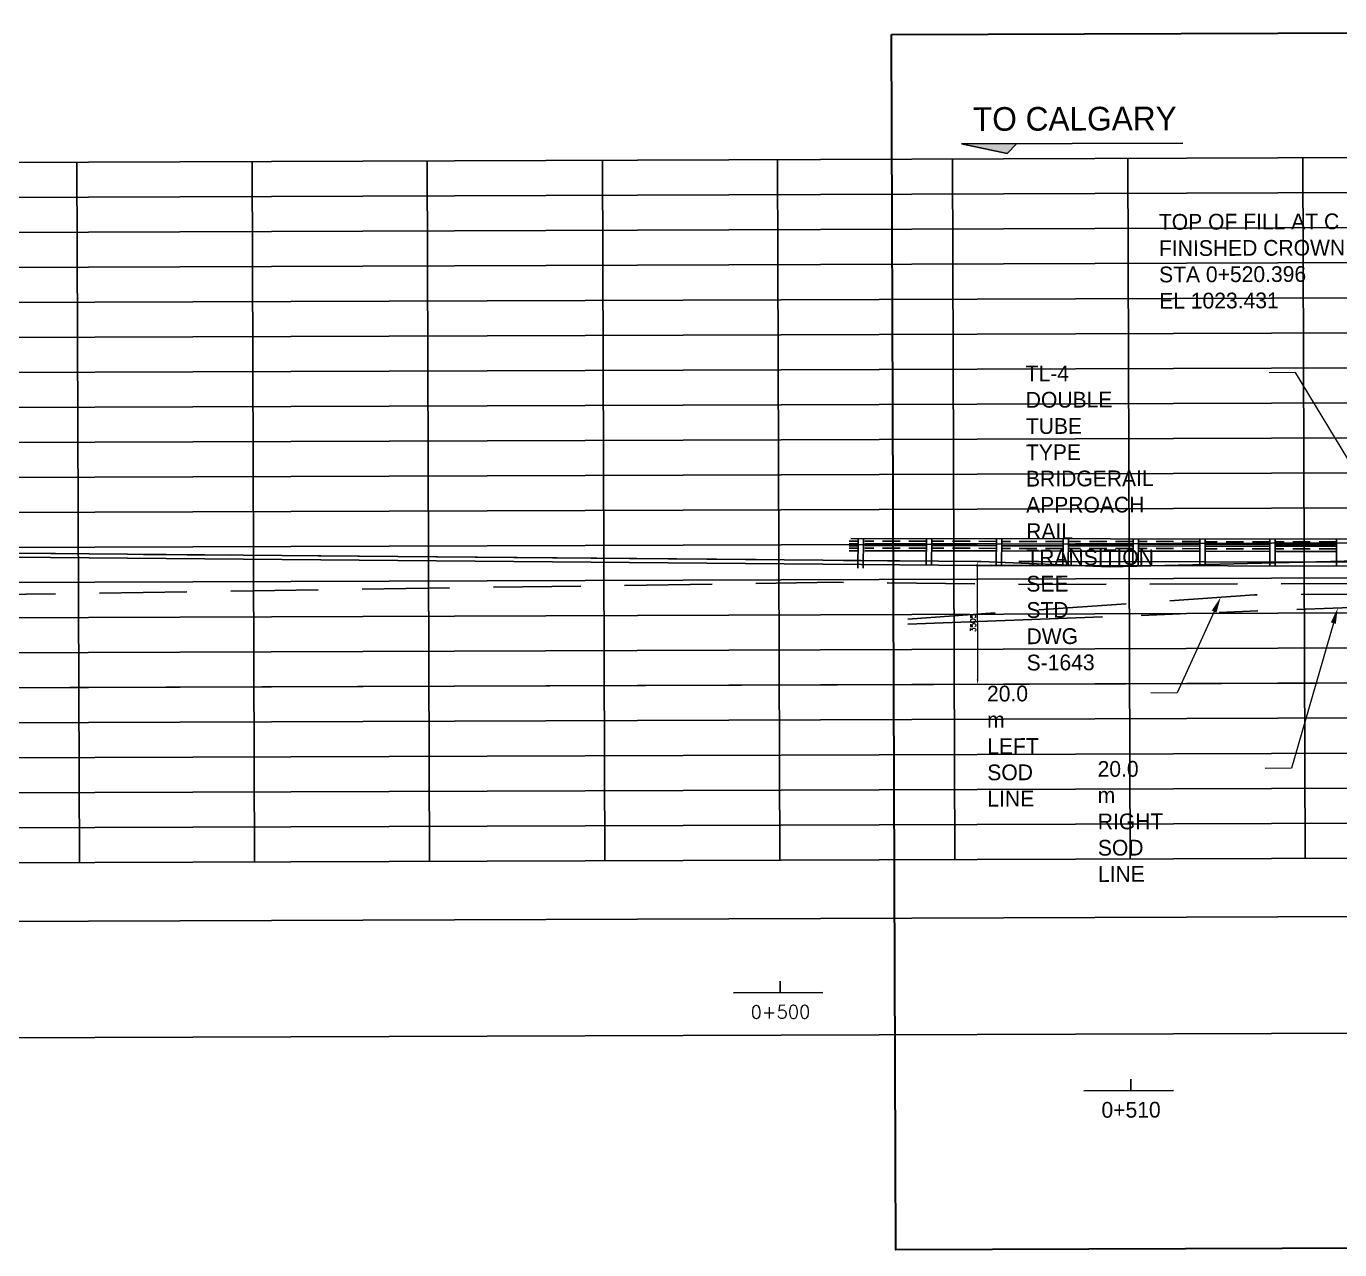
# Model space of a CAD drawing. Header units: metres. Extents: x -16741 to 19994, y 5629700 to 5668838.
# Drawn here: x 16656.1 to 16693.6, y 5649007.28 to 5649042.21 of the extents above; entities that cross this region are included whole.
import ezdxf
from ezdxf import colors
from ezdxf.entities.mleader import LeaderData, LeaderLine
from ezdxf.math import Vec2, Vec3

# ---------------------------------------------------------------- set-up
doc = ezdxf.new("R2010")
doc.units = ezdxf.units.M
for name, pattern in [('CENTER', [2, 1.25, -0.25, 0.25, -0.25]), ('DASHED', [0.75, 0.5, -0.25]), ('DASHED2', [0.375, 0.25, -0.125]), ('DGN Style 2', [8, 5, -3]), ('DGN Style 3', [12, 9, -3]), ('DGN Style 6', [16, 0, -2, 6, -2, 2, -2, 2]), ('PHANTOM2', [31.75, 15.875, -3.175, 3.175, -3.175, 3.175, -3.175])]:
    doc.linetypes.add(name, pattern=pattern)
for name, color, linetype in [('C-RD-PRF-SODL', 3, 'DGN Style 3'), ('C-RD-PRF-SODR', 40, 'DGN Style 6'), ('C-ROAD-PROF-GRID-MAJR', 253, 'Continuous'), ('C-ROAD-PROF-GRID-MINR', 253, 'Continuous'), ('C-ROAD-PROF-TTLB', 5, 'Continuous'), ('S-BR-DIM', 1, 'Continuous'), ('S-BR-EOP', 7, 'DGN Style 2'), ('S-BR-EX-GROUND', 8, 'Continuous'), ('S-BR-POST', 139, 'Continuous')]:
    doc.layers.add(name, color=color, linetype=linetype)
for name, color, linetype, plot in [('G-TB-VPORTS', 8, 'Continuous', False), ('S-BR-ELEVATIONS-NPLOT', 8, 'Continuous', False), ('S-BR-NPLOT', 250, 'Continuous', False)]:
    doc.layers.add(name, color=color, linetype=linetype, plot=plot)
doc.styles.add('AT Text Standard', font='simplex.shx', dxfattribs={"oblique": 1e-05, "height": 3})
doc.styles.add('AT_Font_Prop_3.0', font='font005.shx', dxfattribs={"height": 3})
doc.styles.add('AT_Font_Prop_4.5', font='font005.shx', dxfattribs={"height": 4.5})
doc.dimstyles.new('AT Dim Standard (Millimeters)', dxfattribs={"dimtxt": 3, "dimasz": 3, "dimexe": 1.5, "dimexo": 1.5, "dimgap": 1, "dimtad": 1, "dimdec": 0, "dimlfac": 1000, "dimzin": 0, "dimdsep": 46, "dimtxsty": 'AT Text Standard', "dimcen": -1.5, "dimclrd": 256, "dimclre": 256, "dimclrt": 7, "dimaunit": 1, "dimadec": 3, "dimazin": 0, "dimtfac": 1, "dimtdec": 0, "dimtmove": 0, "dimatfit": 3, "dimfxl": 1, "dimtfill": 1, "dimtolj": 1, "dimtzin": 0, "dimlwd": 15, "dimlwe": 15, "dimarcsym": 0})

# ---------------------------------------------------------------- blocks, each defined once
blk = doc.blocks.new('*D46')
at = {"layer": 'Defpoints', "color": 0, "lineweight": 30}
for p in [(16683.248, 5649026.924), (16683.26, 5649023.419), (16683.26, 5649023.419)]:
    blk.add_point(p, dxfattribs=at)
at = {"layer": 'S-BR-NPLOT', "lineweight": 15}
blk.add_line((16683.249, 5649026.774), (16683.26, 5649023.569), dxfattribs=at)
at = {"layer": 'S-BR-NPLOT', "lineweight": 30}
for points in [[(16683.224, 5649026.774), (16683.274, 5649026.775), (16683.248, 5649026.924)], [(16683.235, 5649023.569), (16683.285, 5649023.569), (16683.26, 5649023.419)]]:
    blk.add_solid(points, dxfattribs=at)
at = {"layer": 'S-BR-NPLOT', "color": 8, "insert": (16683.129, 5649025.171), "char_height": 0.15, "attachment_point": 5, "rotation": 90.1985, "style": 'AT Text Standard', "bg_fill": 3, "box_fill_scale": 1.1, "bg_fill_color": 256, "bg_fill_true_color": 13158600, "bg_fill_transparency": 0}
blk.add_mtext('\\A1;3505', dxfattribs=at)

msp = doc.modelspace()

# ---------------------------------------------------------------- linework, layer by layer
at = {"color": 1, "linetype": 'CENTER', "ltscale": 10, "flags": 128}
for points in [[(16624.4363, 5649027.4465), (16654.571, 5649027.1722), (16683.2451, 5649026.9244), (16685.0027, 5649026.9217)], [(16685.0027, 5649026.9217), (16736.9644, 5649026.8418)]]:
    msp.add_lwpolyline(points, dxfattribs=at)
at = {"layer": 'C-ROAD-PROF-GRID-MAJR', "color": 8, "linetype": 'Continuous', "lineweight": -3}
for p, q in [((16624.399, 5649038.2155), (16813.485, 5649038.8705)), ((16662.6138, 5649018.3477), (16662.5445, 5649038.3476)), ((16682.6137, 5649018.417), (16682.5444, 5649038.4169)), ((16624.4163, 5649033.2155), (16813.5023, 5649033.8705)), ((16624.4336, 5649028.2155), (16813.5196, 5649028.8705)), ((16624.4683, 5649018.2156), (16813.5543, 5649018.8706))]:
    msp.add_line(p, q, dxfattribs=at)
msp.add_lwpolyline([(16604.4511, 5649023.1463), (16624.451, 5649023.2156), (16813.537, 5649023.8706), (16844.4496, 5649023.9776)], dxfattribs=at)
at = {"layer": 'C-ROAD-PROF-GRID-MINR', "color": 8, "linetype": 'Continuous', "lineweight": -3}
for p, q in [((16657.6138, 5649018.3304), (16657.5446, 5649038.3303)), ((16667.6138, 5649018.365), (16667.5445, 5649038.3649)), ((16672.6138, 5649018.3824), (16672.5445, 5649038.3822)), ((16677.6137, 5649018.3997), (16677.5444, 5649038.3996)), ((16687.6137, 5649018.4343), (16687.5444, 5649038.4342)), ((16692.6136, 5649018.4516), (16692.5444, 5649038.4515)), ((16624.4025, 5649037.2155), (16813.4885, 5649037.8705)), ((16624.4059, 5649036.2155), (16813.4919, 5649036.8705)), ((16624.4094, 5649035.2155), (16813.4954, 5649035.8705)), ((16624.4129, 5649034.2155), (16813.4989, 5649034.8705)), ((16624.4198, 5649032.2155), (16813.5058, 5649032.8705)), ((16624.4233, 5649031.2155), (16813.5093, 5649031.8705)), ((16624.4267, 5649030.2155), (16813.5127, 5649030.8705)), ((16624.4302, 5649029.2155), (16813.5162, 5649029.8705)), ((16624.4371, 5649027.2155), (16813.5231, 5649027.8705)), ((16624.4406, 5649026.2155), (16813.5266, 5649026.8705)), ((16624.444, 5649025.2155), (16813.53, 5649025.8705)), ((16624.4475, 5649024.2155), (16813.5335, 5649024.8705)), ((16624.4544, 5649022.2156), (16813.5404, 5649022.8706)), ((16624.4579, 5649021.2156), (16813.5439, 5649021.8706)), ((16624.4614, 5649020.2156), (16813.5474, 5649020.8706)), ((16624.4648, 5649019.2156), (16813.5508, 5649019.8706))]:
    msp.add_line(p, q, dxfattribs=at)
at = {"layer": 'C-ROAD-PROF-TTLB', "color": 5, "linetype": 'Continuous', "lineweight": -3}
for p, q in [((16604.3991, 5649038.1462), (16844.3977, 5649038.9775)), ((16604.4684, 5649018.1463), (16844.467, 5649018.9777))]:
    msp.add_line(p, q, dxfattribs=at)
at = {"layer": 'S-BR-DIM'}
for p, q in [((16682.8024, 5649038.8494), (16689.1216, 5649038.8713)), ((16682.8024, 5649038.8494), (16684.1039, 5649038.5758)), ((16684.1039, 5649038.5758), (16684.3669, 5649038.8549)), ((16677.6268, 5649014.6178), (16677.6257, 5649014.9468)), ((16676.2873, 5649014.6132), (16678.8449, 5649014.6221)), ((16687.6366, 5649011.8209), (16687.6354, 5649012.1498)), ((16686.297, 5649011.8163), (16688.8547, 5649011.8251))]:
    msp.add_line(p, q, dxfattribs=at)
msp.add_solid([(16682.8024, 5649038.8494), (16684.3669, 5649038.8549), (16684.1039, 5649038.5758)], dxfattribs=at)
at = {"layer": 'S-BR-EOP', "color": 1, "linetype": 'Continuous', "ltscale": 0.25, "flags": 128}
for points in [[(16624.4353, 5649027.3345), (16654.5699, 5649027.0602), (16683.2446, 5649026.8124), (16685.0031, 5649026.8097)], [(16685.0031, 5649026.8097), (16701.1998, 5649026.7848)]]:
    msp.add_lwpolyline(points, dxfattribs=at)
at = {"layer": 'S-BR-EX-GROUND', "linetype": 'DASHED', "lineweight": -3, "ltscale": 5, "flags": 128}
msp.add_lwpolyline([(16624.4408, 5649026.1545), (16639.7864, 5649025.758), (16639.787, 5649025.7576), (16679.2595, 5649026.3322), (16685.0049, 5649026.2679), (16695.8967, 5649026.3044), (16700.4298, 5649026.342), (16705.1123, 5649024.9766), (16705.2149, 5649024.9735), (16705.5781, 5649024.8069), (16707.1448, 5649024.0364), (16707.5864, 5649023.8664), (16709.4581, 5649023.2344), (16709.9254, 5649023.221), (16714.2768, 5649023.0597), (16714.6421, 5649023.07), (16716.973, 5649023.0121), (16717.1554, 5649023.0157), (16717.2839, 5649023.0232), (16720.7376, 5649023.3996), (16720.8378, 5649023.4427), (16722.3949, 5649023.9584), (16722.472, 5649023.9831), (16724.0567, 5649024.782), (16724.5848, 5649024.7789), (16724.6315, 5649024.8002), (16724.7098, 5649024.7991), (16729.9083, 5649026.4791), (16733.5726, 5649026.5742), (16733.8648, 5649026.5505), (16736.9661, 5649026.3624), (16744.0179, 5649026.1037), (16744.1888, 5649026.095), (16745.7518, 5649025.8219), (16746.9471, 5649025.8885), (16753.84, 5649024.1373), (16766.7183, 5649023.9812)], dxfattribs=at)
at = {"layer": 'S-BR-NPLOT'}
for p, q in [((16561.7862, 5649022.9985), (16898.6235, 5649024.1653)), ((16571.0588, 5649016.3606), (16882.0788, 5649017.4379)), ((16571.0704, 5649013.0306), (16882.0903, 5649014.108))]:
    msp.add_line(p, q, dxfattribs=at)
at = {"layer": 'S-BR-NPLOT', "linetype": 'Continuous', "lineweight": -3}
msp.add_lwpolyline([(16624.4363, 5649027.4465), (16627.8288, 5649027.2273), (16643.265, 5649027.103), (16654.5668, 5649027.1722), (16668.9137, 5649027.05), (16683.2451, 5649026.9244), (16683.3391, 5649026.9238), (16683.3591, 5649026.9238), (16687.0222, 5649026.7704), (16695.3012, 5649026.9713), (16700.7054, 5649026.9607), (16701.4125, 5649026.7201), (16701.9099, 5649026.6927), (16714.4299, 5649026.7414), (16731.5851, 5649026.7613), (16732.4441, 5649026.7539), (16739.3575, 5649026.8396), (16739.5552, 5649026.8388), (16748.5475, 5649026.646), (16758.277, 5649026.6717)], dxfattribs=at)
at = {"layer": 'S-BR-POST', "linetype": 'DASHED'}
for p, q in [((16679.8479, 5649027.3022), (16679.5954, 5649027.3026)), ((16679.8492, 5649027.5022), (16679.5967, 5649027.5026)), ((16681.7954, 5649027.3044), (16680.0424, 5649027.3071)), ((16681.7967, 5649027.5044), (16680.0437, 5649027.5071)), ((16683.7945, 5649027.3014), (16681.9474, 5649027.3042)), ((16683.7958, 5649027.5014), (16681.9487, 5649027.5042)), ((16685.6995, 5649027.2984), (16683.9465, 5649027.3011)), ((16685.7008, 5649027.4984), (16683.9478, 5649027.5011)), ((16687.6986, 5649027.2954), (16685.8515, 5649027.2982)), ((16687.6999, 5649027.4954), (16685.8528, 5649027.4982)), ((16689.6036, 5649027.2924), (16687.8506, 5649027.2951)), ((16689.6049, 5649027.4924), (16687.8519, 5649027.4951)), ((16691.6027, 5649027.2894), (16689.7556, 5649027.2922)), ((16691.604, 5649027.4894), (16689.7569, 5649027.4922)), ((16693.5077, 5649027.2864), (16691.7547, 5649027.2891)), ((16693.509, 5649027.4864), (16691.756, 5649027.4891))]:
    msp.add_line(p, q, dxfattribs=at)
at = {"layer": 'S-BR-POST'}
for p, q in [((16679.8484, 5649027.3772), (16679.5959, 5649027.3776)), ((16679.8487, 5649027.4272), (16679.5962, 5649027.4276)), ((16696.6721, 5649027.5566), (16679.6397, 5649027.5827)), ((16679.8497, 5649027.5772), (16679.8442, 5649026.7395)), ((16680.0017, 5649027.577), (16679.9962, 5649026.7393)), ((16681.7959, 5649027.3794), (16680.0429, 5649027.3821)), ((16681.7962, 5649027.4294), (16680.0432, 5649027.4321)), ((16681.7972, 5649027.5794), (16681.7923, 5649026.825)), ((16681.9492, 5649027.5792), (16681.9443, 5649026.8237)), ((16683.795, 5649027.3764), (16681.9479, 5649027.3792)), ((16683.7953, 5649027.4264), (16681.9482, 5649027.4292)), ((16683.7963, 5649027.5764), (16683.7913, 5649026.8116)), ((16683.9483, 5649027.5761), (16683.9433, 5649026.8114)), ((16685.7, 5649027.3734), (16683.947, 5649027.3761)), ((16685.7003, 5649027.4234), (16683.9473, 5649027.4261)), ((16685.7013, 5649027.5734), (16685.6963, 5649026.8087)), ((16685.8533, 5649027.5732), (16685.8483, 5649026.8084)), ((16687.6991, 5649027.3704), (16685.852, 5649027.3732)), ((16687.6994, 5649027.4204), (16685.8523, 5649027.4232)), ((16687.7004, 5649027.5704), (16687.6954, 5649026.8056)), ((16687.8524, 5649027.5701), (16687.8474, 5649026.8054)), ((16689.6041, 5649027.3674), (16687.8511, 5649027.3701)), ((16689.6044, 5649027.4174), (16687.8514, 5649027.4201)), ((16689.6054, 5649027.5674), (16689.6004, 5649026.8027)), ((16689.7574, 5649027.5672), (16689.7524, 5649026.8024)), ((16691.6032, 5649027.3644), (16689.7561, 5649027.3672)), ((16691.6035, 5649027.4144), (16689.7564, 5649027.4172)), ((16691.6045, 5649027.5643), (16691.5995, 5649026.7959)), ((16691.7565, 5649027.5641), (16691.7515, 5649026.7963)), ((16693.5082, 5649027.3614), (16691.7552, 5649027.3641)), ((16693.5085, 5649027.4114), (16691.7555, 5649027.4141)), ((16693.5095, 5649027.5614), (16693.5045, 5649026.7967)), ((16679.8474, 5649027.2272), (16679.5949, 5649027.2276)), ((16681.7949, 5649027.2294), (16680.0419, 5649027.2321)), ((16683.794, 5649027.2264), (16681.9469, 5649027.2292)), ((16685.699, 5649027.2234), (16683.946, 5649027.2261)), ((16687.6981, 5649027.2204), (16685.851, 5649027.2232)), ((16689.6031, 5649027.2174), (16687.8501, 5649027.2201)), ((16691.6022, 5649027.2144), (16689.7551, 5649027.2172)), ((16693.5072, 5649027.2114), (16691.7542, 5649027.2141))]:
    msp.add_line(p, q, dxfattribs=at)

# ---------------------------------------------------------------- texts
at = {"layer": 'S-BR-DIM', "color": 2, "attachment_point": 5, "rotation": 0.19847}
for s, insert, char_height, width, style in [('\\A1;TO CALGARY', (16686.0354, 5649039.5634), 0.675, 6.864686, 'AT_Font_Prop_4.5'), ('\\A1;0+500', (16677.6316, 5649014.0664), 0.375, 2.17658, 'AT Text Standard')]:
    msp.add_mtext(s, dxfattribs=dict(at, insert=insert, char_height=char_height, width=width, style=style))
at = {"layer": 'S-BR-DIM', "color": 2, "lineweight": 30, "insert": (16687.6414, 5649011.2695), "char_height": 0.45, "attachment_point": 5, "rotation": 0.19847, "style": 'AT_Font_Prop_3.0', "bg_fill": 3, "box_fill_scale": 1.1, "bg_fill_color": 256, "bg_fill_true_color": 13158600, "bg_fill_transparency": 0}
msp.add_mtext('\\A1;0+510', dxfattribs=at)

# ---------------------------------------------------------------- leaders
at = {"layer": 'S-BR-DIM'}
ml = msp.add_multileader_mtext('Standard', dxfattribs=at)
ml.set_content('TOP OF FILL AT C \\PFINISHED CROWN\\PSTA 0+520.396\\PEL 1023.431', color=2, style='AT_Font_Prop_3.0')
ml.set_leader_properties(color=256, linetype='ByLayer', lineweight=15)
ml.build(insert=Vec2(0, 0))
ml.multileader.update_dxf_attribs({"dogleg_length": 2, "arrow_head_size": 0.45, "scale": 0.15})
ctx = ml.context
ctx.base_point, ctx.scale, ctx.char_height, ctx.arrow_head_size, ctx.landing_gap_size, ctx.plane_origin, ctx.plane_x_axis, ctx.plane_y_axis = Vec3(16688.136, 5649036.6196), 0.15, 0.45, 0.45, 0.3, Vec3(16697.9808, 5649026.9018), Vec3(0.999994, 0.003464), Vec3(-0.003464, 0.999994)
notes = []
notes.append((ctx, [(0, (1, 1, 0), (16695.1931, 5649036.6441), (-0.999994, -0.003464), 0.3, [(0, [(16697.9808, 5649026.9018)], 0, [])])]))
ctx.mtext.insert, ctx.mtext.text_direction, ctx.mtext.rotation, ctx.mtext.flow_direction = Vec3(16688.4352, 5649036.8457), Vec3(0.999994, 0.003464), 0.003464, 5
ml = msp.add_multileader_mtext('Standard', dxfattribs=at)
ml.set_content('TL-4 DOUBLE TUBE TYPE BRIDGERAIL\\PAPPROACH RAIL\\PTRANSITION SEE STD DWG S-1643', color=2, style='AT_Font_Prop_3.0')
ml.set_leader_properties(color=256, linetype='ByLayer', lineweight=15)
ml.build(insert=Vec2(0, 0))
ml.multileader.update_dxf_attribs({"dogleg_length": 5, "arrow_head_size": 0.45, "scale": 0.15})
ctx = ml.context
ctx.base_point, ctx.scale, ctx.char_height, ctx.arrow_head_size, ctx.landing_gap_size, ctx.plane_origin, ctx.plane_x_axis, ctx.plane_y_axis = Vec3(16684.3313, 5649032.2906), 0.15, 0.45, 0.45, 0.3, Vec3(16689.0599, 5649032.7517), Vec3(0.999994, 0.003464), Vec3(-0.003464, 0.999994)
notes.append((ctx, [(1, (1, 1, 0), (16692.3348, 5649032.3184), (-0.999994, -0.003464), 0.75, [(0, [(16695.2206, 5649027.5588)], 0, [])])]))
ctx.mtext.insert, ctx.mtext.text_direction, ctx.mtext.rotation, ctx.mtext.width, ctx.mtext.flow_direction = Vec3(16684.6305, 5649032.5167), Vec3(0.999994, 0.003464), 0.003464, 7.179307, 5
ml = msp.add_multileader_mtext('Standard', dxfattribs=at)
ml.set_content('20.0 m LEFT SOD LINE', color=2, style='AT_Font_Prop_3.0')
ml.set_leader_properties(color=256, linetype='ByLayer', lineweight=15)
ml.build(insert=Vec2(0, 0))
ml.multileader.update_dxf_attribs({"dogleg_length": 5, "arrow_head_size": 0.45, "scale": 0.15})
ctx = ml.context
ctx.base_point, ctx.scale, ctx.char_height, ctx.arrow_head_size, ctx.landing_gap_size, ctx.plane_origin, ctx.plane_x_axis, ctx.plane_y_axis = Vec3(16683.228, 5649023.1529), 0.15, 0.45, 0.45, 0.3, Vec3(16687.4543, 5649024.2793), Vec3(0.999994, 0.003464), Vec3(-0.003464, 0.999994)
notes.append((ctx, [(1, (1, 1, 0), (16688.9566, 5649023.1728), (-0.999994, -0.003464), 0.75, [(0, [(16690.1997, 5649025.9066)], 0, [])])]))
ctx.mtext.insert, ctx.mtext.text_direction, ctx.mtext.rotation, ctx.mtext.width, ctx.mtext.flow_direction = Vec3(16683.5272, 5649023.379), Vec3(0.999994, 0.003464), 0.003464, 5.048039, 5
ml = msp.add_multileader_mtext('Standard', dxfattribs=at)
ml.set_content('20.0 m RIGHT SOD LINE', color=2, style='AT_Font_Prop_3.0')
ml.set_leader_properties(color=256, linetype='ByLayer', lineweight=15)
ml.build(insert=Vec2(0, 0))
ml.multileader.update_dxf_attribs({"dogleg_length": 5, "arrow_head_size": 0.45, "scale": 0.15})
ctx = ml.context
ctx.base_point, ctx.scale, ctx.char_height, ctx.arrow_head_size, ctx.landing_gap_size, ctx.plane_origin, ctx.plane_x_axis, ctx.plane_y_axis = Vec3(16686.3853, 5649021.0019), 0.15, 0.45, 0.45, 0.3, Vec3(16690.041, 5649026.1782), Vec3(0.999994, 0.003464), Vec3(-0.003464, 0.999994)
notes.append((ctx, [(1, (1, 1, 0), (16692.221, 5649021.0221), (-0.999994, -0.003464), 0.75, [(0, [(16693.542, 5649025.5994)], 0, [])])]))
ctx.mtext.insert, ctx.mtext.text_direction, ctx.mtext.rotation, ctx.mtext.width, ctx.mtext.flow_direction = Vec3(16686.6845, 5649021.2279), Vec3(0.999994, 0.003464), 0.003464, 5.404913, 5
for ctx, leaders in notes:
    for number, flags, end, landing, length, lines in leaders:
        leader = LeaderData()
        leader.index, (leader.has_last_leader_line, leader.has_dogleg_vector, leader.attachment_direction) = number, flags
        leader.last_leader_point, leader.dogleg_vector, leader.dogleg_length = Vec3(end), Vec3(landing), length
        for number, points, colour, breaks in lines:
            line = LeaderLine()
            line.index, line.vertices, line.color, line.breaks = number, Vec3.list(points), colors.encode_raw_color(colour), breaks
            leader.lines.append(line)
        ctx.leaders.append(leader)

# ---------------------------------------------------------------- next in the draw order: dimensions: what is measured, and where the dimension line sits
at = {"layer": 'S-BR-NPLOT'}
dim = msp.add_linear_dim(base=(16683.2603, 5649023.4193), p1=(16683.2481, 5649026.9244), p2=(16683.2603, 5649023.4193), angle=90.19847, dimstyle='AT Dim Standard (Millimeters)', override={"dimclrt": 8}, dxfattribs=at)
dim.commit()
dim.dimension.update_dxf_attribs({"geometry": '*D46', "text_midpoint": (16683.1292, 5649025.1714)})

# ---------------------------------------------------------------- next in the draw order: linework, layer by layer
at = {"layer": 'C-RD-PRF-SODL', "color": 1, "linetype": 'DASHED2', "lineweight": -3, "ltscale": 10, "flags": 128}
msp.add_lwpolyline([(16681.2703, 5649025.2833), (16691.1644, 5649025.974), (16694.2721, 5649025.998), (16695.1043, 5649026.0115), (16695.596, 5649026.0113), (16696.4633, 5649025.7693), (16697.0419, 5649025.6697), (16697.0934, 5649025.6674), (16697.1221, 5649025.7328), (16698.5403, 5649025.1882), (16701.0878, 5649024.2004), (16701.1865, 5649024.1591), (16702.9765, 5649023.5689), (16703.7627, 5649023.1751), (16703.9717, 5649023.0891), (16704.0993, 5649023.1973), (16704.9034, 5649023.0484), (16707.5419, 5649023.0669), (16707.6853, 5649023.0601), (16709.7646, 5649023.2416), (16709.8757, 5649023.2406), (16711.6085, 5649023.0816), (16712.4312, 5649023.0894), (16713.9198, 5649022.9628), (16714.0976, 5649022.968), (16716.0224, 5649023.0022), (16716.1736, 5649023.006), (16716.2909, 5649023.0132), (16716.8018, 5649023.1633), (16716.9962, 5649023.2259), (16718.4284, 5649023.736), (16718.9913, 5649024.0432), (16719.05, 5649024.0684), (16720.248, 5649024.4263), (16722.2744, 5649025.1119), (16722.3466, 5649025.135), (16724.4602, 5649025.8712), (16724.5763, 5649025.9244), (16724.9837, 5649026.0713), (16725.3706, 5649026.0442), (16727.2501, 5649026.0722), (16727.336, 5649026.0736), (16727.3487, 5649026.0737), (16729.9099, 5649026.0127), (16730.2314, 5649026.1063), (16731.3723, 5649025.7544), (16734.3076, 5649025.3102), (16734.4128, 5649025.302), (16737.5586, 5649024.9313), (16737.6134, 5649024.9277), (16739.5759, 5649025.0367), (16739.9927, 5649025.06), (16742.3585, 5649024.9777)], dxfattribs=at)
at = {"layer": 'C-RD-PRF-SODR', "color": 1, "linetype": 'PHANTOM2', "lineweight": -3, "ltscale": 0.35, "flags": 128}
msp.add_lwpolyline([(16681.2708, 5649025.1342), (16696.1313, 5649025.6975), (16698.6521, 5649025.9085), (16698.8097, 5649025.955), (16698.9675, 5649026.1567), (16700.699, 5649026.1871), (16704.4682, 5649026.144), (16704.7262, 5649026.1427), (16705.3497, 5649026.1125), (16706.2461, 5649025.8227), (16706.3417, 5649025.7994), (16708.6435, 5649025.2371), (16708.8991, 5649025.1195), (16711.7386, 5649024.0126), (16713.1761, 5649023.2983), (16713.2698, 5649023.2748), (16713.9163, 5649023.1228), (16714.5778, 5649023.1798), (16715.3652, 5649023.157), (16716.5784, 5649023.1074), (16718.0261, 5649023.0325), (16718.4468, 5649022.8458), (16720.2192, 5649023.1623), (16720.2883, 5649023.1611), (16723.2671, 5649023.0995), (16723.556, 5649023.1154), (16723.7464, 5649023.1153), (16725.2554, 5649023.051), (16725.3207, 5649023.2206), (16726.1046, 5649023.432), (16727.026, 5649023.7408), (16727.7174, 5649024.131), (16727.7617, 5649024.1485), (16730.7168, 5649025.0673), (16730.7782, 5649025.0877), (16734.7524, 5649026.4516), (16734.7665, 5649026.437), (16738.4993, 5649026.3887), (16740.5886, 5649026.3186), (16741.126, 5649026.2831), (16741.1698, 5649026.2702), (16742.3394, 5649025.8556)], dxfattribs=at)
at = {"layer": 'G-TB-VPORTS', "color": 101, "lineweight": 30, "true_color": 0x5cffad}
msp.add_lwpolyline([(16680.8031, 5649041.9685), (16749.7317, 5649042.2072), (16749.8518, 5649007.5153), (16680.9233, 5649007.2766)], close=True, dxfattribs=at)
at = {"layer": 'S-BR-ELEVATIONS-NPLOT'}
msp.add_line((16572.5792, 5649023.0359), (16870.2839, 5649024.0671), dxfattribs=at)

doc.saveas('drawing.dxf')
